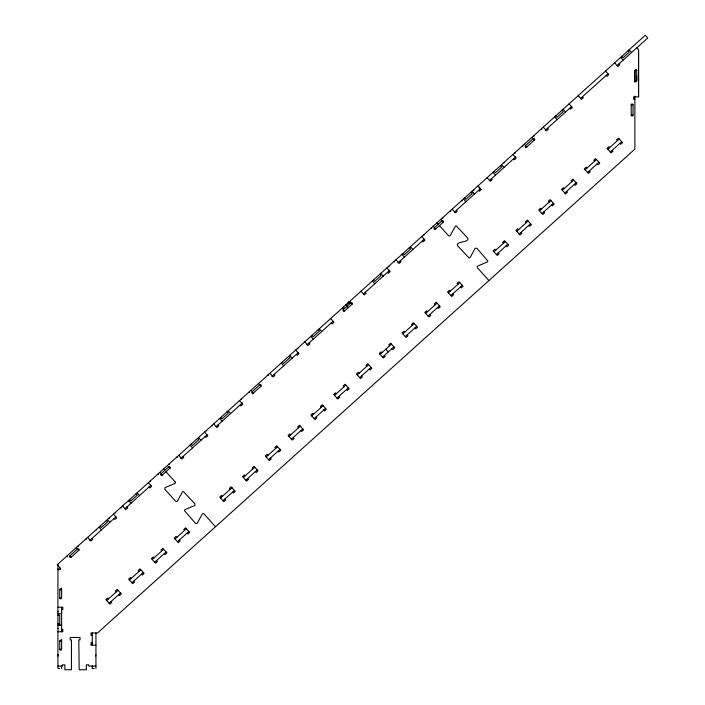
<?xml version="1.0" encoding="UTF-8"?>
<svg xmlns="http://www.w3.org/2000/svg" width="705" height="705" viewBox="0 0 705 705"><rect width="100%" height="100%" fill="white"/><g stroke="black" fill="none" stroke-linecap="round" stroke-linejoin="round"><path stroke-width="1.06" d="M634.879 80.74L634.879 70.526A0.916 0.916 0 0 1 635.804 69.61A0.916 0.916 0 0 1 636.721 70.526L636.721 80.74A0.916 0.916 0 0 1 635.804 81.665A0.916 0.916 0 0 1 634.879 80.74L636.721 80.74L636.721 75.638M634.879 99.299L633.654 99.299L633.654 96.849L638.563 96.849L638.563 49.703L636.853 47.799M471.98 191.311L474.403 194.078M493.042 172.337L495.545 175.034M465.899 201.727L463.458 198.977M98.929 527.199L101.423 529.904M107.46 519.514L109.883 522.282M219.66 418.497L222.154 421.193M281.18 363.101L283.683 365.798M617.104 65.583L647.754 37.982L645.295 35.25L57.246 564.731L60.524 568.38L58.7 570.019L57.925 569.155M410.433 246.724L412.874 249.473M504.128 162.353L504.56 162.793M343.661 307.468L342.93 307.503L343.238 307.838L343.132 307.318L343.661 307.468L343.132 307.318M349.495 302.824L348.887 302.137L348.385 303.203L348.288 302.683L349.557 302.154M79.145 549.962L71.099 557.214A0.916 0.916 0 0 1 69.795 557.144A0.916 0.916 0 0 1 69.865 555.848L77.462 549.01A0.916 0.916 0 0 1 78.757 549.072A0.916 0.916 0 0 1 78.687 550.376L77.048 548.552M160.996 473.795L162.221 475.161A0.916 0.916 0 0 1 160.925 475.091A0.916 0.916 0 0 1 160.996 473.795L168.592 466.957A0.916 0.916 0 0 1 169.887 467.018A0.916 0.916 0 0 1 169.817 468.323L168.178 466.498M252.126 391.742L253.351 393.108A0.916 0.916 0 0 1 252.055 393.037A0.916 0.916 0 0 1 252.126 391.742L259.713 384.904A0.916 0.916 0 0 1 261.017 384.974A0.916 0.916 0 0 1 260.947 386.269L252.443 393.928M343.247 309.689L350.843 302.85A0.916 0.916 0 0 1 352.148 302.921A0.916 0.916 0 0 1 352.077 304.216L344.481 311.055A0.916 0.916 0 0 1 343.185 310.984A0.916 0.916 0 0 1 343.247 309.689L344.481 311.055M494.117 171.368L495.351 172.734L501.731 166.988L500.497 165.622M525.507 145.582L526.741 146.948A0.916 0.916 0 0 1 525.437 146.878A0.916 0.916 0 0 1 525.507 145.582L533.103 138.744A0.916 0.916 0 0 1 534.399 138.815A0.916 0.916 0 0 1 534.328 140.11L533.103 138.744M89.835 540.338L115.902 516.871M125.014 508.666L150.835 485.419M161.771 475.567L170.275 467.909M180.709 458.514L207.032 434.818M216.144 426.613L242.467 402.907M271.839 376.461L298.153 352.764M306.816 344.965L333.086 321.313M363.463 293.959L389.742 270.297M397.946 262.921L424.216 239.259M435.152 229.416L443.656 221.758M454.346 212.135L480.413 188.658L481.233 189.575L479.409 191.214L478.589 190.297M489.526 180.454L515.804 156.792M525.824 147.768L534.787 139.705M545.221 130.31L571.543 106.605M580.656 98.4L607.992 73.787M623.088 60.198L620.664 57.431M106.666 600.537L118.061 590.279M129.447 580.021L140.841 569.763M152.236 559.506L163.622 549.257M175.016 538.999L186.402 528.741M220.577 497.968L231.971 487.71M243.357 477.461L254.752 467.203M266.146 456.946L277.532 446.688M288.927 436.43L300.312 426.173M311.707 415.915L323.101 405.666M334.487 395.408L345.882 385.15M357.268 374.893L368.662 364.635M380.057 354.377L391.442 344.119M402.837 333.862L414.223 323.613M425.617 313.355L437.012 303.097M448.398 292.839L459.792 282.582M493.967 251.817L505.353 241.559M516.747 231.302L528.133 221.044M539.528 210.786L550.922 200.528M562.308 190.271L573.703 180.022M585.088 169.764L596.483 159.506M607.877 149.249L619.263 138.991M109.134 603.268L120.52 593.011M131.914 582.753L143.3 572.504M154.695 562.246L166.089 551.989M177.475 541.731L188.869 531.473M223.044 500.709L234.43 490.451M245.825 480.193L257.21 469.935M268.605 459.678L280 449.42M291.385 439.162L302.78 428.904M314.166 418.655L325.56 408.398M336.955 398.14L348.34 387.882M359.735 377.624L371.121 367.367M382.515 357.109L393.91 346.86M405.296 336.602L416.69 326.344M428.076 316.087L439.471 305.829M450.865 295.571L462.251 285.313M496.426 254.549L507.82 244.291M519.206 234.034L530.601 223.776M541.986 213.518L553.381 203.26M564.775 193.011L576.161 182.754M587.556 172.496L598.942 162.238M610.336 151.98L621.731 141.723M629.16 49.782L631.583 52.549M563.084 109.266L565.525 112.025M501.563 164.67L504.004 167.42M401.912 254.39L404.388 257.113M289.72 355.408L292.143 358.184M345.82 304.904L346.428 305.582M380.832 273.373L383.273 276.131M192.518 447.887L190.094 445.119M636.721 70.526L634.879 70.526L634.879 82.379M631.204 104.86L633.037 104.86L633.037 115.082A0.916 0.916 0 0 1 632.121 115.999A0.916 0.916 0 0 1 631.204 115.082L631.204 104.86A0.916 0.916 0 0 1 632.121 103.943A0.916 0.916 0 0 1 633.037 104.86M631.204 115.082L633.037 115.082M57.925 569.243L60.683 569.243M59.766 589.733L61.608 589.733A0.916 0.916 0 0 0 60.683 588.816A0.916 0.916 0 0 0 59.766 589.733L59.766 597.91A0.916 0.916 0 0 0 60.683 598.827A0.916 0.916 0 0 0 61.608 597.91L61.608 588.093M59.766 597.91L61.608 597.91M57.925 607.234L62.833 607.234L62.833 609.684L61.608 609.684M57.925 611.473L58.392 611.473M57.925 613.755L61.608 613.755M57.925 615.157L59.766 615.157L59.766 623.74L57.925 623.74M57.925 625.141L61.608 625.141L58.85 625.185M57.925 628.64L58.392 628.64M61.608 629.309L62.833 629.309L62.833 631.759L57.925 631.759M92.267 635.416L91.033 635.416L91.033 632.967L97.537 632.967L634.879 149.134L634.879 96.109M59.766 641.083L61.608 641.083A0.916 0.916 0 0 0 60.683 640.166A0.916 0.916 0 0 0 59.766 641.083L59.766 649.261A0.916 0.916 0 0 0 60.683 650.177A0.916 0.916 0 0 0 61.608 649.261L61.608 639.453M92.267 642.775L91.033 642.775L91.033 645.225L95.942 645.225M59.766 649.261L61.608 649.261M57.925 654.628L58.392 654.628M95.483 654.628L95.942 654.628M57.925 655.853L58.392 655.853M95.483 655.853L95.942 655.853M57.925 666.075L62.428 666.075L62.428 664.841L64.878 664.841L64.878 669.75L71.434 669.75L71.434 639.911L70.209 639.911L70.209 637.461L80.017 637.461L80.017 639.911L78.793 639.911L79.18 669.75L86.336 669.75L86.336 664.841L88.786 664.841L88.786 666.075L95.942 666.075M59.766 668.525L57.925 668.525L57.925 564.291M94.1 668.525L92.267 668.525L92.267 665.89M348.587 303.027L348.076 302.868L348.693 303.547M343.353 307.124L343.864 307.283M348.887 302.137L349.345 302.348L349.037 302.004M342.41 307.97L342.903 308.138M628.076 50.751L629.309 52.117L622.929 57.863L621.704 56.497M618.928 63.944L619.748 64.851L617.924 66.49L614.645 62.851M605.533 71.055L608.812 74.695L606.996 76.343L606.168 75.426M582.48 96.761L583.299 97.669L581.475 99.317L578.197 95.668M617.439 140.63L616.619 139.722L618.444 138.083L622.55 142.639L620.726 144.278L619.907 143.371M609.693 147.609L608.873 146.693L607.058 148.341L611.156 152.897L612.98 151.249L612.16 150.341M569.085 103.873L572.363 107.521L570.539 109.16L569.719 108.244M562.026 110.227L563.26 111.593L556.879 117.338L555.646 115.972M594.659 161.145L593.839 160.238L595.663 158.59L599.761 163.146L597.946 164.794L597.126 163.877M554.606 116.907L557.065 119.638M586.913 168.116L586.093 167.208L584.269 168.847L588.375 173.404L590.2 171.764L589.38 170.857M547.547 128.213L548.367 129.13L546.542 130.769L543.264 127.12M541.44 128.759L541.845 129.218M533.694 135.739L534.099 136.188M571.878 181.661L571.059 180.744L572.883 179.105L576.981 183.661L575.157 185.3L574.337 184.393M531.87 137.378L532.284 137.836M524.273 144.217L524.687 144.675M564.132 188.632L563.313 187.724L561.488 189.363L565.595 193.919L567.41 192.28L566.591 191.363M522.458 145.856L522.863 146.314M514.712 152.835L515.117 153.285M512.887 154.474L516.166 158.114L514.342 159.762L513.522 158.845M549.098 202.168L548.279 201.26L550.103 199.621L554.201 204.177L552.376 205.816L551.557 204.908M541.352 209.147L540.532 208.231L538.708 209.879L542.806 214.435L544.63 212.795L543.811 211.879M491.35 178.814L492.169 179.722L490.345 181.361L487.067 177.722M526.318 222.683L525.498 221.775L527.314 220.136L531.42 224.692L529.596 226.331L528.776 225.415M518.572 229.663L517.752 228.746L515.928 230.385L520.026 234.941L521.85 233.302L521.03 232.394M478.448 186.472L477.955 185.926L478.942 187.019M478.774 186.834L481.233 189.575M479.426 187.565L479.92 188.112M473.628 189.812L474.042 190.271M472.385 191.76L473.205 192.676M470.896 192.28L472.13 193.646L465.749 199.392L464.516 198.026M503.529 243.199L502.709 242.291L504.533 240.643L508.64 245.199L506.816 246.847L505.996 245.93M461.784 200.484L462.198 200.943M495.782 250.169L494.963 249.262L493.147 250.901L497.245 255.457L499.07 253.818L498.25 252.91M456.417 210.266L457.237 211.174L455.412 212.822L452.134 209.174M450.31 210.813L450.724 211.271M442.564 217.792L442.978 218.242M440.74 219.431L441.154 219.889M441.559 220.339L443.207 222.163A0.916 0.916 0 0 0 443.269 220.868A0.916 0.916 0 0 0 441.973 220.797L434.377 227.636A0.916 0.916 0 0 0 434.306 228.931A0.916 0.916 0 0 0 435.611 229.002L433.972 227.177M436.941 222.85L438.175 224.216M439.409 225.582L448.442 235.62A1.225 1.225 0 0 0 450.16 235.699L455.368 226.199L456.25 225.891L467.767 238.14C469.662 242.961 455.421 240.837 457.598 245.781L469.107 258.03L469.997 257.722L475.196 248.222L476.924 248.319L487.904 261.044L487.499 261.89L477.364 266.234A1.225 1.225 0 0 0 477.426 267.803L488.909 280.564M433.152 226.27L433.557 226.719M431.328 227.909L431.733 228.367M423.582 234.88L423.987 235.338M421.757 236.527L425.036 240.167L423.22 241.815L422.392 240.899M457.968 284.221L457.148 283.313L458.973 281.674L463.07 286.23L461.246 287.869L460.427 286.961M450.222 291.2L449.402 290.284L447.578 291.932L451.685 296.488L453.5 294.84L452.68 293.932M409.376 247.675L410.601 249.041L404.221 254.787L402.996 253.421M400.22 260.868L401.039 261.775L399.215 263.414L395.937 259.775M435.188 304.736L434.368 303.829L436.192 302.181L440.29 306.745L438.466 308.385L437.646 307.468M394.113 261.414L394.527 261.872M388.649 266.34L389.054 266.79M427.442 311.716L426.622 310.799L424.798 312.438L428.896 316.994L430.72 315.355L429.9 314.448M386.825 267.979L390.103 271.619L388.288 273.267L387.459 272.35M379.766 274.333L381 275.699L374.619 281.445L373.394 280.07M412.407 325.252L411.579 324.335L413.403 322.696L417.51 327.252L415.686 328.891L414.866 327.984M372.346 281.013L374.813 283.745M404.661 332.222L403.842 331.315L402.017 332.954L406.115 337.51L407.939 335.871L407.12 334.954M365.287 292.319L366.106 293.227L364.291 294.875L361.004 291.227M349.61 301.484L352.077 304.216M389.618 345.767L388.799 344.851L390.623 343.212L394.73 347.768L392.905 349.407L392.086 348.499M346.613 304.181L347.23 304.868M345.917 304.807L346.534 305.494M347.045 306.27L348.279 307.636M385.75 349.248L388.208 351.98M345.714 304.992L346.331 305.679M342.48 307.909L343.097 308.587M381.872 352.738L381.052 351.83L379.237 353.469L383.335 358.025L385.159 356.386L384.34 355.47M330.627 318.581L333.914 322.22L332.09 323.859L331.271 322.952M366.838 366.274L366.018 365.366L367.843 363.727L371.94 368.283L370.125 369.922L369.305 369.015M319.286 328.794L321.744 331.526M359.092 373.253L358.272 372.337L356.448 373.985L360.555 378.541L362.379 376.893L361.559 375.985M318.246 329.728L319.471 331.094L313.099 336.84L311.866 335.474M310.826 336.408L313.284 339.14M309.09 342.921L309.909 343.829L308.094 345.468L304.807 341.828M344.058 386.789L343.238 385.882L345.062 384.234L349.16 388.79L347.336 390.438L346.516 389.521M297.519 348.393L297.933 348.843M336.311 393.76L335.492 392.852L333.668 394.492L337.774 399.048L339.59 397.408L338.77 396.501M295.695 350.032L298.982 353.672L297.157 355.32L296.338 354.404M288.645 356.386L289.87 357.752L283.489 363.489L282.264 362.123M321.277 407.305L320.458 406.388L322.282 404.749L326.38 409.305L324.556 410.945L323.736 410.037M313.531 414.276L312.712 413.368L310.887 415.007L314.985 419.563L316.809 417.924L315.99 417.007M274.157 374.373L274.985 375.28L273.161 376.919L269.874 373.28M268.05 374.919L268.464 375.377M258.488 383.538L258.894 383.987M259.713 384.904L260.947 386.269M298.497 427.812L297.669 426.904L299.493 425.265L303.599 429.821L301.775 431.46L300.956 430.552M250.892 390.376L251.297 390.826M290.751 434.791L289.931 433.875L288.107 435.523L292.205 440.079L294.029 438.439L293.209 437.523M249.068 392.015L249.482 392.474M241.321 398.986L241.736 399.444M239.497 400.625L242.784 404.273L240.96 405.913L240.141 405.005M275.708 448.327L274.888 447.419L276.712 445.78L280.819 450.336L278.995 451.976L278.175 451.059M228.156 410.848L230.614 413.579M267.962 455.307L267.142 454.39L265.318 456.029L269.425 460.585L271.249 458.946L270.429 458.038M227.116 411.782L228.35 413.148L221.969 418.893L220.735 417.527M217.968 424.974L218.788 425.882L216.964 427.521L213.677 423.881M252.928 468.843L252.108 467.926L253.932 466.287L258.03 470.843L256.215 472.491L255.395 471.575M211.861 425.52L212.267 425.97M206.389 430.438L206.803 430.896M245.181 475.813L244.362 474.906L242.538 476.545L246.644 481.101L248.468 479.462L247.649 478.554M204.565 432.086L207.852 435.725L206.027 437.364L205.208 436.457M198.554 437.497L201.013 440.228M197.515 438.439L198.739 439.805L192.368 445.542L191.134 444.176M230.147 489.358L229.328 488.442L231.152 486.802L235.25 491.359L233.425 492.998L232.606 492.09M222.401 496.329L221.582 495.421L219.757 497.06L223.864 501.616L225.679 499.977L224.86 499.061M183.036 456.426L183.855 457.334L182.031 458.973L178.744 455.333M176.929 456.972L177.334 457.43M169.182 463.943L169.588 464.401M163.56 469.01L164.794 470.376M166.019 471.742L175.051 481.771M215.527 526.723L204.027 513.954A1.225 1.225 0 0 0 202.485 513.734L197.109 523.366L195.541 523.427L184.393 510.543L184.798 509.697L194.783 505.52L194.88 503.784L183.362 491.535L182.48 491.852L177.281 501.343L175.915 501.528L164.741 489.226L164.97 487.675L175.104 483.33A1.225 1.225 0 0 0 175.051 481.762M159.762 472.429L160.176 472.879M157.938 474.068L158.352 474.518M150.191 481.039L150.606 481.497M148.376 482.678L151.654 486.327L149.83 487.966L149.011 487.058M184.587 530.38L183.758 529.473L185.582 527.825L189.689 532.381L187.865 534.029L187.045 533.112M137.061 492.865L139.484 495.633M176.84 537.36L176.021 536.443L174.197 538.082L178.294 542.639L180.119 540.999L179.299 540.092M135.986 493.835L137.219 495.201L130.839 500.947L129.605 499.581M131.033 503.247L128.566 500.515L129.35 501.458M126.838 507.018L127.658 507.935L125.834 509.574L122.555 505.926M161.797 550.896L160.978 549.979L162.802 548.34L166.909 552.896L165.085 554.535L164.265 553.628M120.731 507.574L121.137 508.023M115.259 512.491L115.673 512.949M154.051 557.866L153.232 556.959L151.408 558.598L155.514 563.154L157.338 561.515L156.519 560.598M113.443 514.139L116.722 517.778L114.897 519.418L114.078 518.51M109.116 518.025L109.531 518.483M106.385 520.484L107.618 521.859L101.238 527.596L100.004 526.23M139.017 571.411L138.198 570.495L140.022 568.856L144.12 573.412L142.304 575.051L141.485 574.143M96.356 529.517L96.77 529.966M131.271 578.382L130.451 577.474L128.627 579.113L132.734 583.67L134.558 582.03L133.738 581.114M91.906 538.479L92.725 539.387L90.901 541.026L87.623 537.386M85.799 539.025L86.204 539.484M78.052 545.996L78.458 546.454M116.237 591.918L115.417 591.01L117.241 589.371L121.339 593.927L119.515 595.566L118.696 594.65M76.228 547.635L76.642 548.093M69.865 555.848L71.099 557.214M108.491 598.898L107.671 597.981L105.847 599.629L109.954 604.185L111.769 602.537L110.949 601.629M66.816 556.122L67.424 556.8M638.563 51.148L638.563 96.849M95.942 632.967L95.942 668.525M92.267 632.967L92.267 645.225M61.608 607.234L61.608 631.759M61.608 665.89L61.608 668.525"/></g></svg>
